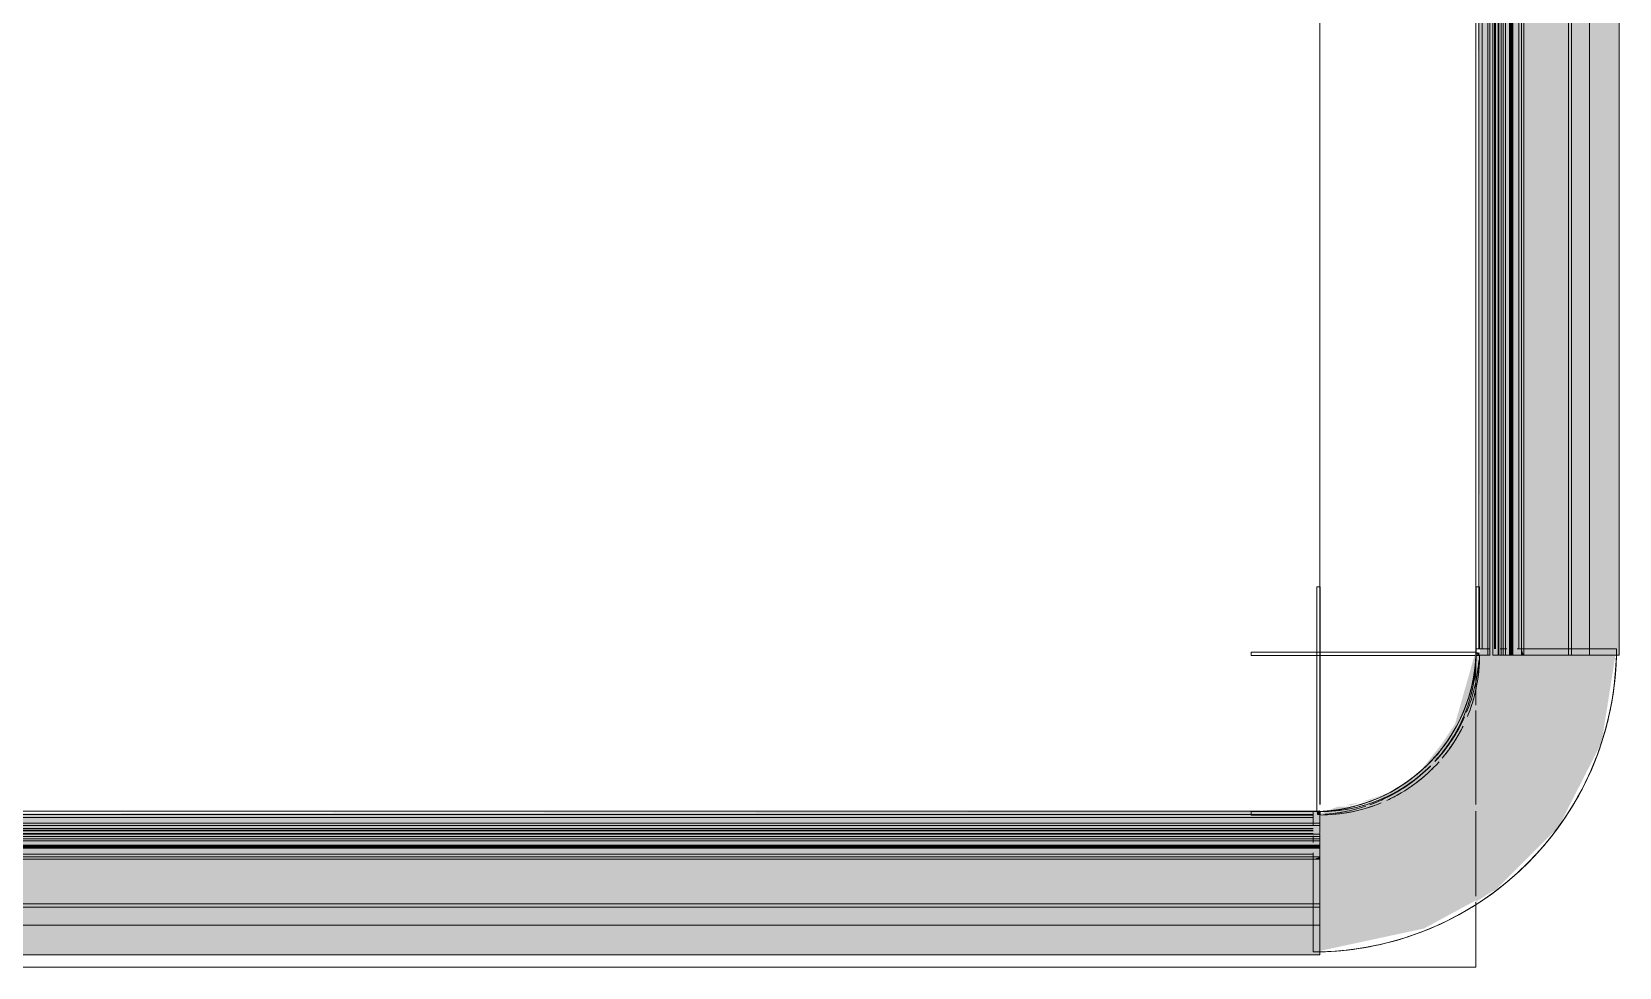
# Model space of a CAD drawing. Header units: millimetres. Extents: x -22227 to 20164, y 15335 to 61747.
# Drawn here: x 228 to 737, y 57517 to 57817 of the extents above; entities that cross this region are included whole.
import ezdxf

# ---------------------------------------------------------------- set-up
doc = ezdxf.new("R2010")
doc.units = ezdxf.units.MM
doc.layers.add('A-GENM', color=7, linetype='Continuous', lineweight=5)
doc.layers.add('A-WALL', color=7, linetype='Continuous', lineweight=9)

# ---------------------------------------------------------------- blocks, each defined once
blk = doc.blocks.new('AK-SGS-M3-A_rvt-1-MẶT BẰNG BỐ TRÍ THIẾT BỊ')
at = {"layer": 'A-WALL', "color": 253, "true_color": 0xaaaaaa}
for p, q in [((641.41, 58116.62), (641.41, 57569.16)), ((691.41, 57516.94), (691.41, 57537.84)), ((-108.59, 57516.94), (691.41, 57516.94))]:
    blk.add_line(p, q, dxfattribs=at)
at = {"layer": 'A-WALL', "color": 254, "true_color": 0xd6d6d6}
for p, q in [((691.41, 57618.53), (691.41, 58065.34)), ((639.81, 57566.94), (-62.49, 57566.94))]:
    blk.add_line(p, q, dxfattribs=at)
at = {"layer": 'A-WALL', "color": 254, "true_color": 0xeaeaea}
for p, q in [((691.41, 57618.53), (691.41, 58065.34)), ((639.81, 57566.94), (-62.49, 57566.94))]:
    blk.add_line(p, q, dxfattribs=at)
at = {"layer": 'A-WALL', "color": 254, "true_color": 0xcccccc}
for p, q in [((641.41, 58044.94), (641.41, 57638.94)), ((691.41, 57537.84), (691.41, 57516.94)), ((-108.59, 57516.94), (691.41, 57516.94))]:
    blk.add_line(p, q, dxfattribs=at)
at = {"layer": 'A-WALL', "color": 254, "true_color": 0xdadada}
for p, q in [((641.41, 57638.94), (641.41, 57617.94)), ((641.41, 57617.17), (641.41, 57569.16))]:
    blk.add_line(p, q, dxfattribs=at)
at = {"layer": 'A-WALL', "color": 9, "true_color": 0xc6c6c6}
for p, q in [((691.41, 57600.94), (691.41, 57616.94)), ((691.41, 57569.16), (691.41, 57599.2)), ((691.41, 57539.75), (691.41, 57566.94))]:
    blk.add_line(p, q, dxfattribs=at)
at = {"layer": 'A-WALL', "color": 254, "true_color": 0xe7e7e7}
blk.add_line((691.41, 57611.41), (691.41, 57613.51), dxfattribs=at)
at = {"layer": 'A-WALL', "color": 254, "true_color": 0xe2e2e2}
for p, q in [((691.41, 57605.64), (691.41, 57610.8)), ((691.41, 57587.72), (691.41, 57597.64)), ((691.41, 57583.94), (691.41, 57586.5)), ((691.41, 57574.16), (691.41, 57583.73)), ((691.41, 57569.25), (691.41, 57571.56)), ((691.41, 57566.94), (691.41, 57556.18)), ((691.41, 57555.48), (691.41, 57539.75))]:
    blk.add_line(p, q, dxfattribs=at)
blk = doc.blocks.new('AK_BoGocTrong - Thanh nhôm C có chân-1899971-MẶT BẰNG BỐ TRÍ THIẾT BỊ')
at = {"layer": 'A-GENM', "true_color": 0xf0f0f0, "transparency": 33554534}
for points in [[(38.85, 0), (0, 0), (0, -41.36), (1.23, -450), (45, -448.4), (43.4, 0), (38.97, 0)], [(31.35, 0), (30.61, 0), (31.35, -2.1)], [(31.82, 0), (31.35, 0), (32.79, -450), (34.85, -450), (33.55, 0), (32.01, 0)], [(35.15, 0), (34.5, 0), (35.15, -2.1)], [(35.15, 0), (35.74, -450), (38.61, -450), (37.82, 0), (35.74, 0)]]:
    blk.add_hatch(color=7, dxfattribs=at).paths.add_polyline_path(points)
at = {"layer": 'A-GENM', "color": 9, "true_color": 0xc6c6c6}
blk.add_line((0, -450), (0, 0), dxfattribs=at)
at = {"layer": 'A-GENM', "color": 254, "true_color": 0xe6e6e6}
for p, q in [((9.54, 0), (2.08, 0)), ((11.71, 0), (9.54, 0)), ((16.21, 0), (13.7, 0)), ((19.42, 0), (16.38, 0)), ((22.64, 0), (19.42, 0)), ((28.31, 0), (24.41, 0)), ((30.79, 0), (28.31, 0)), ((43.62, 0), (41.34, 0)), ((34.5, -2.1), (34.5, -447.9)), ((45, -2.1), (45, -22)), ((45, -2.1), (45, -22)), ((45, -428), (45, -447.9)), ((45, -428), (45, -447.9)), ((2.08, -450), (9.54, -450)), ((9.54, -450), (11.71, -450)), ((13.7, -450), (16.21, -450)), ((16.38, -450), (22.64, -450)), ((24.41, -450), (30.79, -450)), ((41.34, -450), (43.62, -450))]:
    blk.add_line(p, q, dxfattribs=at)
at = {"layer": 'A-GENM', "color": 254, "true_color": 0xe0e0e0}
for p, q in [((2.1, 0), (11.65, 0)), ((13.69, 0), (22.5, 0)), ((24.39, 0), (30.72, 0)), ((36.04, 0), (38.06, 0)), ((9.54, -2.1), (9.54, -447.9)), ((30.61, -2.1), (30.61, -447.9)), ((31.35, -2.1), (31.35, -447.9)), ((35.15, -2.1), (35.15, -447.9)), ((38.61, -447.9), (38.61, -2.1)), ((45, -22), (45, -2.1)), ((45, -22), (45, -428)), ((45, -22), (45, -428)), ((45, -447.9), (45, -428)), ((11.65, -450), (2.1, -450)), ((22.5, -450), (13.69, -450)), ((30.72, -450), (24.39, -450)), ((38.06, -450), (36.04, -450))]:
    blk.add_line(p, q, dxfattribs=at)
at = {"layer": 'A-GENM', "color": 254, "true_color": 0xeaeaea}
for p, q in [((9.54, 0), (9.54, -2.1)), ((30.61, 0), (31.35, 0)), ((30.61, 0), (30.61, -2.1)), ((31.35, 0), (31.35, -2.1)), ((34.83, 0), (35.15, 0)), ((35.15, 0), (35.15, -2.1)), ((35.74, 0), (37.91, 0)), ((38.14, 0), (35.74, 0)), ((38.61, -2.1), (38.61, 0)), ((45, 0), (46, 0)), ((34.17, -447.9), (34.17, -2.1)), ((37.91, -2.1), (37.91, -447.9)), ((9.54, -447.9), (9.54, -450)), ((30.61, -447.9), (30.61, -450)), ((31.35, -447.9), (31.35, -450)), ((35.15, -447.9), (35.15, -450)), ((38.61, -450), (38.61, -447.9)), ((31.35, -450), (30.61, -450)), ((35.15, -450), (34.83, -450)), ((37.91, -450), (35.74, -450)), ((35.74, -450), (38.14, -450)), ((46, -450), (45, -450))]:
    blk.add_line(p, q, dxfattribs=at)
at = {"layer": 'A-GENM', "color": 7, "true_color": 0xeeeeee}
for p, q in [((34.85, 0), (34.17, 0)), ((34.85, 0), (34.85, -2.1)), ((46, 0), (44.82, 0)), ((34.85, -447.9), (34.85, -450)), ((34.17, -450), (34.85, -450)), ((44.82, -450), (46, -450))]:
    blk.add_line(p, q, dxfattribs=at)
at = {"layer": 'A-GENM', "color": 7, "true_color": 0xededed}
for p, q in [((34.17, -2.1), (34.17, 0)), ((37.91, 0), (37.91, -2.1)), ((45, 0), (46, 0)), ((46, 0), (45, 0)), ((34.17, -450), (34.17, -447.9)), ((37.91, -447.9), (37.91, -450)), ((46, -450), (45, -450)), ((45, -450), (46, -450))]:
    blk.add_line(p, q, dxfattribs=at)
at = {"layer": 'A-GENM', "color": 7, "true_color": 0xececec}
for p, q in [((34.5, 0), (34.83, 0)), ((34.5, 0), (34.5, -2.1)), ((37.91, 0), (35.74, 0)), ((38.61, 0), (37.91, 0)), ((34.85, -2.1), (34.85, -396.28)), ((34.85, -397.9), (34.85, -447.9)), ((34.5, -447.9), (34.5, -450)), ((34.83, -450), (34.5, -450)), ((35.74, -450), (37.91, -450)), ((37.91, -450), (38.61, -450))]:
    blk.add_line(p, q, dxfattribs=at)
at = {"layer": 'A-GENM', "color": 254, "true_color": 0xd6d6d6}
for p, q in [((41.7, 0), (45, 0)), ((45, -428), (45, -22)), ((45, -450), (41.7, -450))]:
    blk.add_line(p, q, dxfattribs=at)
at = {"layer": 'A-GENM', "color": 254, "true_color": 0xe7e7e7}
blk.add_line((46, -1.6), (46, -448.4), dxfattribs=at)
blk.add_line((46, -1.6), (46, -448.4), dxfattribs=at)
at = {"layer": 'A-GENM', "color": 254, "true_color": 0xe2e2e2}
blk.add_line((46, -1.6), (46, -448.4), dxfattribs=at)
blk = doc.blocks.new('AK_BoGocTrongTran - Thanh nhôm C có chân-1899974-MẶT BẰNG BỐ TRÍ THIẾT BỊ')
at = {"layer": 'A-GENM', "true_color": 0xf0f0f0, "transparency": 33554534}
for points in [[(0, 0), (0, -450), (9.54, -450), (9.54, 0)], [(9.54, 0), (9.54, -450), (46, -449.2), (44.65, 0), (19.42, 0)], [(34.17, 0), (30.61, 0), (30.61, -450), (34.17, -450), (34.17, -2.1)], [(34.85, 0), (34.5, 0), (34.85, -450), (37.91, -450), (37.91, 0)]]:
    blk.add_hatch(color=7, dxfattribs=at).paths.add_polyline_path(points)
at = {"layer": 'A-GENM', "color": 253, "true_color": 0xaaaaaa}
for p, q in [((0, 0), (9.54, 0)), ((0, 0), (0, -450)), ((30.6, 0), (9.54, 0)), ((9.54, -450), (9.54, 0)), ((30.61, 0), (34.17, 0)), ((30.61, -450), (30.61, 0)), ((34.17, 0), (34.85, 0)), ((34.17, 0), (34.17, -450)), ((34.85, 0), (37.91, 0)), ((34.85, -450), (34.85, 0)), ((37.91, 0), (38.61, 0)), ((37.91, -450), (37.91, 0)), ((38.61, 0), (38.61, -450)), ((44.82, 0), (41.34, 0)), ((46, -447.52), (46, 0)), ((46, -447.52), (46, 0)), ((46, -450), (46, 0)), ((9.54, -450), (0, -450)), ((9.54, -450), (30.6, -450)), ((34.17, -450), (30.61, -450)), ((34.85, -450), (34.17, -450)), ((37.91, -450), (34.85, -450)), ((38.61, -450), (37.91, -450)), ((41.34, -450), (44.82, -450))]:
    blk.add_line(p, q, dxfattribs=at)
at = {"layer": 'A-GENM', "color": 9, "true_color": 0xc6c6c6}
for p, q in [((0, 0), (30.72, 0)), ((30.61, 0), (31.35, 0)), ((34.31, 0), (30.79, 0)), ((34.17, 0), (31.35, 0)), ((31.35, -450), (31.35, 0)), ((34.5, -450), (34.5, 0)), ((34.83, 0), (35.15, 0)), ((37.91, 0), (35.15, 0)), ((35.15, -450), (35.15, 0)), ((38.14, 0), (35.74, 0)), ((45, -447.9), (45, -2.1)), ((45, -447.9), (45, -2.1)), ((30.72, -450), (0, -450)), ((31.35, -450), (30.61, -450)), ((30.79, -450), (34.31, -450)), ((31.35, -450), (34.17, -450)), ((35.15, -450), (34.83, -450)), ((35.15, -450), (37.91, -450)), ((35.74, -450), (38.14, -450))]:
    blk.add_line(p, q, dxfattribs=at)
at = {"layer": 'A-GENM', "color": 254, "true_color": 0xd6d6d6}
for p, q in [((34.5, 0), (34.83, 0)), ((41.7, 0), (43.47, 0)), ((43.47, 0), (45, 0)), ((46, 0), (44.82, 0)), ((46, 0), (45, 0)), ((45, 0), (46, 0)), ((46, -450), (46, 0)), ((45, -2.1), (45, -447.9)), ((34.83, -450), (34.5, -450)), ((45, -450), (41.7, -450)), ((44.82, -450), (46, -450)), ((45, -450), (46, -450)), ((46, -450), (45, -450))]:
    blk.add_line(p, q, dxfattribs=at)
at = {"layer": 'A-GENM', "color": 254, "true_color": 0xe0e0e0}
for p, q in [((36.04, 0), (38.06, 0)), ((46, 0), (45, 0)), ((38.06, -450), (36.04, -450)), ((45, -450), (46, -450))]:
    blk.add_line(p, q, dxfattribs=at)
blk = doc.blocks.new('AK_ThanhNoiGocVuong - Thanh nhôm trục góc ngoài-V95-MẶT BẰNG BỐ TRÍ THIẾT BỊ')
at = {"layer": 'A-GENM', "true_color": 0xf0f0f0, "transparency": 33554534}
for points in [[(50.97, 0), (51.1, 0.94), (49.78, 1.1), (50.9, 0)], [(0, -51.1), (23.84, -44.35), (38.54, -32.53), (48.08, -15.19), (46.08, -19.3), (31.35, -38.03), (17.96, -46.43), (0, -50.78)], [(-0.1, -51.1), (0, -49.56), (-1.1, -50), (-0.94, -51.1)]]:
    blk.add_hatch(color=7, dxfattribs=at).paths.add_polyline_path(points)
at = {"layer": 'A-GENM', "color": 253, "true_color": 0xaaaaaa}
for p, q in [((-1.1, 22.1), (-1.1, -49.78)), ((0, 22.1), (-1.1, 22.1)), ((0, -47.68), (0, 22.1)), ((49.78, 1.1), (-22.1, 1.1)), ((-22.1, 1.1), (-22.1, 0)), ((-22.1, 0), (49.56, 0))]:
    blk.add_line(p, q, dxfattribs=at)
at = {"layer": 'A-GENM', "color": 254, "true_color": 0xdcdcdc}
for p, q in [((-1.1, 1.1), (-1.1, 22.1)), ((-1.1, 22.1), (0, 22.1)), ((-22.1, 0), (-22.1, 1.1)), ((-22.1, 1.1), (-1.1, 1.1)), ((-1.1, 0), (-22.1, 0)), ((-1.1, -49.78), (-1.1, 0.32))]:
    blk.add_line(p, q, dxfattribs=at)
at = {"layer": 'A-GENM', "color": 254, "true_color": 0xe8e8e8}
for p, q in [((0, 22.1), (0, 1.1)), ((-0.1, 1.1), (49.78, 1.1)), ((49.56, 0), (-0.1, 0)), ((0, 0.34), (0, -47.68))]:
    blk.add_line(p, q, dxfattribs=at)
at = {"layer": 'A-GENM', "color": 254, "true_color": 0xd6d6d6}
for p, q in [((51.1, 22.1), (50, 22.1)), ((50, 22.1), (50, 2.2)), ((51.1, 2.2), (51.1, 22.1)), ((51.1, 0), (50, 0)), ((-2.2, -50), (-22.1, -50)), ((-22.1, -50), (-22.1, -51.1)), ((0, -50), (0, -51.1)), ((-22.1, -51.1), (-2.2, -51.1))]:
    blk.add_line(p, q, dxfattribs=at)
at = {"layer": 'A-GENM', "color": 7, "true_color": 0xf2f2f2}
for p, q in [((50, 2.2), (50, 22.1)), ((50, 22.1), (51.1, 22.1))]:
    blk.add_line(p, q, dxfattribs=at)
at = {"layer": 'A-GENM', "color": 7, "true_color": 0xf6f6f6}
blk.add_line((51.1, 22.1), (51.1, 2.2), dxfattribs=at)
at = {"layer": 'A-GENM', "color": 7, "true_color": 0xf4f4f4}
for p, q in [((50, 0), (51.1, 0)), ((0, -51.1), (0, -50))]:
    blk.add_line(p, q, dxfattribs=at)
at = {"layer": 'A-GENM', "color": 7, "true_color": 0xf3f3f3}
for p, q in [((-22.1, -51.1), (-22.1, -50)), ((-22.1, -50), (-2.2, -50))]:
    blk.add_line(p, q, dxfattribs=at)
at = {"layer": 'A-GENM', "color": 7, "true_color": 0xf7f7f7}
for p, q in [((-18.1, -51.1), (-22.1, -51.1)), ((-2.2, -51.1), (-16.25, -51.1))]:
    blk.add_line(p, q, dxfattribs=at)
at = {"layer": 'A-GENM', "color": 9, "true_color": 0xc6c6c6}
for radius, start, end in [(50, 348.4507, 0), (51.1, 337.5, 344.5167), (50, 317.2636, 337.2732), (51.1, 319.8885, 333.0841), (51.1, 294.7114, 318.2996), (50, 270, 281.4944), (51.1, 285.5016, 292.5)]:
    blk.add_arc((0, 0), radius, start, end, dxfattribs=at)
at = {"layer": 'A-GENM', "color": 254, "true_color": 0xd6d6d6}
for start, end in [(344.5167, 0), (270, 285.5016)]:
    blk.add_arc((0, 0), 51.1, start, end, dxfattribs=at)
at = {"layer": 'A-GENM', "color": 254, "true_color": 0xe6e6e6}
blk.add_arc((0, 0), 51.1, 349.6622, 0, dxfattribs=at)
at = {"layer": 'A-GENM', "color": 7, "true_color": 0xf0f0f0}
for start, end in [(350.3081, 359.1196), (317.6008, 325.1927), (325.6797, 328.617), (270.8804, 279.6919)]:
    blk.add_arc((0, 0), 50, start, end, dxfattribs=at)
at = {"layer": 'A-GENM', "color": 253, "true_color": 0xaaaaaa}
for start, end in [(337.5, 348.4507), (293.8944, 315), (283.7202, 291.3819)]:
    blk.add_arc((0, 0), 50, start, end, dxfattribs=at)
at = {"layer": 'A-GENM', "color": 7, "true_color": 0xededed}
for radius, start, end in [(50, 345.2897, 350.3081), (51.1, 345.0845, 349.6622), (50, 335.0287, 338.2517), (51.1, 330.9893, 333.7913), (51.1, 320.6167, 323.4281), (51.1, 324.0319, 329.8124), (51.1, 304.7731, 315), (50, 305.6903, 313.4709), (51.1, 294.9713, 300), (51.1, 271.1024, 283.012), (50, 279.6919, 284.5061)]:
    blk.add_arc((0, 0), radius, start, end, dxfattribs=at)
at = {"layer": 'A-GENM', "color": 254, "true_color": 0xe8e8e8}
for radius, start, end in [(51.1, 339.9713, 344.4638), (50, 291.1317, 294.9713), (51.1, 286.7359, 289.9354)]:
    blk.add_arc((0, 0), radius, start, end, dxfattribs=at)
at = {"layer": 'A-GENM', "color": 7, "true_color": 0xf2f2f2}
blk.add_arc((0, 0), 50, 285, 286.8533, dxfattribs=at)
blk = doc.blocks.new('AK_BoGocTrongTran - Thanh nhôm C có chân-V96-MẶT BẰNG BỐ TRÍ THIẾT BỊ')
at = {"layer": 'A-GENM', "true_color": 0xf0f0f0, "transparency": 33554534}
for points in [[(0, -750), (9.54, -750), (9.54, 0), (0, 0), (0, -733.85)], [(9.54, -733.85), (9.54, -750), (46, -749.2), (44.82, 0), (9.54, 0), (9.54, -589.19)], [(30.61, -733.85), (30.61, -750), (34.17, -750), (34.17, 0), (30.61, 0), (30.61, -589.19)], [(34.5, -750), (37.91, -750), (37.91, 0), (34.5, 0), (34.5, -733.85)], [(34.17, -750), (34.85, -750), (34.17, -733.85)], [(37.91, -750), (38.61, -750), (37.91, -733.85)]]:
    blk.add_hatch(color=7, dxfattribs=at).paths.add_polyline_path(points)
at = {"layer": 'A-GENM', "color": 253, "true_color": 0xaaaaaa}
for p, q in [((0, 0), (0, -750)), ((9.54, -750), (9.54, 0)), ((30.61, -750), (30.61, -46.1)), ((34.17, -46.1), (34.17, -750)), ((34.85, -750), (34.85, -46.1)), ((37.91, -750), (37.91, -46.1)), ((38.61, -46.1), (38.61, -750)), ((46, -750), (46, -46.1)), ((46, -747.49), (46, -46.1)), ((46, -747.49), (46, -46.1)), ((9.54, -750), (0, -750)), ((9.54, -750), (30.6, -750)), ((34.17, -750), (30.61, -750)), ((34.85, -750), (34.17, -750)), ((37.91, -750), (34.85, -750)), ((38.61, -750), (37.91, -750)), ((38.86, -750), (44.82, -750))]:
    blk.add_line(p, q, dxfattribs=at)
at = {"layer": 'A-GENM', "color": 9, "true_color": 0xc6c6c6}
for p, q in [((31.35, -750), (31.35, -46.1)), ((34.5, -750), (34.5, -46.1)), ((35.15, -750), (35.15, -46.1)), ((45, -747.9), (45, -46.1)), ((45, -747.9), (45, -46.1)), ((22.5, -750), (0, -750)), ((30.72, -750), (22.69, -750)), ((31.35, -750), (30.61, -750)), ((30.79, -750), (34.31, -750)), ((31.35, -750), (34.17, -750)), ((35.15, -750), (34.83, -750)), ((35.15, -750), (37.91, -750)), ((35.74, -750), (38.14, -750))]:
    blk.add_line(p, q, dxfattribs=at)
at = {"layer": 'A-GENM', "color": 254, "true_color": 0xd6d6d6}
for p, q in [((45, -46.1), (45, -747.9)), ((46, -750), (46, -46.1)), ((34.83, -750), (34.5, -750)), ((43.47, -750), (41.7, -750)), ((44.82, -750), (46, -750)), ((45, -750), (46, -750)), ((46, -750), (45, -750))]:
    blk.add_line(p, q, dxfattribs=at)
at = {"layer": 'A-GENM', "color": 254, "true_color": 0xe0e0e0}
for p, q in [((38.06, -750), (36.04, -750)), ((45, -750), (43.47, -750)), ((45, -750), (46, -750))]:
    blk.add_line(p, q, dxfattribs=at)
blk = doc.blocks.new('AK_BoGocTrong - Thanh nhôm C có chân-V97-MẶT BẰNG BỐ TRÍ THIẾT BỊ')
at = {"layer": 'A-GENM', "true_color": 0xf0f0f0, "transparency": 33554534}
for points in [[(0, -35.65), (0.72, -46.1), (30.61, -48.01), (30.11, -747.9), (0.9, -747.9), (2.08, -750), (45, -748.4), (43.19, -747.9), (38.61, -747.9), (40.35, -46.1), (45, -46.1), (43.37, 0), (0.02, -1.1), (0, -31.93)], [(31.35, -747.9), (32.82, -750), (34.85, -750), (34.17, 0), (31.35, -1.33), (31.35, -746.18)], [(35.15, -750), (38.61, -750), (37.91, 0), (35.15, -0.99), (35.15, -747.9)], [(30.61, -750), (31.35, -750), (30.61, -747.9)]]:
    blk.add_hatch(color=7, dxfattribs=at).paths.add_polyline_path(points)
h = blk.add_hatch(color=7, dxfattribs=at)
h.paths.add_polyline_path([(0, -733.85), (0.9, -747.9), (30.61, -747.9), (28.76, -46.1), (0, -46.1), (0, -589.19)])
h.paths.add_polyline_path([(38.61, -589.19), (39.97, -747.9), (44.8, -746.48), (43.37, -46.1), (38.61, -46.1), (38.61, -444.53)])
at = {"layer": 'A-GENM', "color": 254, "true_color": 0xdadada}
blk.add_line((0, -750), (0, -46.1), dxfattribs=at)
at = {"layer": 'A-GENM', "color": 254, "true_color": 0xe7e7e7}
for p, q in [((9.54, -46.1), (9.54, -747.9)), ((30.61, -46.1), (30.61, -747.9)), ((31.35, -46.1), (31.35, -747.9)), ((35.15, -46.1), (35.15, -587.26)), ((38.61, -747.9), (38.61, -46.1)), ((45, -46.1), (45, -728)), ((45, -46.1), (45, -728)), ((46, -46.1), (46, -748.4)), ((46, -46.1), (46, -748.4)), ((35.15, -589.19), (35.15, -747.9)), ((45, -733.85), (45, -728)), ((45, -747.9), (45, -735)), ((11.65, -750), (2.1, -750)), ((22.27, -750), (13.73, -750)), ((30.72, -750), (24.43, -750)), ((45, -750), (43.47, -750))]:
    blk.add_line(p, q, dxfattribs=at)
at = {"layer": 'A-GENM', "color": 7, "true_color": 0xececec}
for p, q in [((34.17, -589.19), (34.17, -46.1)), ((37.91, -46.1), (37.91, -747.9)), ((34.17, -747.9), (34.17, -591.07)), ((9.54, -747.9), (9.54, -750)), ((30.61, -747.9), (30.61, -750)), ((31.35, -747.9), (31.35, -750)), ((35.15, -747.9), (35.15, -750)), ((38.61, -750), (38.61, -747.9)), ((31.35, -750), (30.61, -750)), ((35.15, -750), (34.83, -750)), ((37.91, -750), (35.74, -750)), ((35.74, -750), (38.14, -750)), ((46, -750), (45, -750))]:
    blk.add_line(p, q, dxfattribs=at)
at = {"layer": 'A-GENM', "color": 254, "true_color": 0xeaeaea}
for p, q in [((34.5, -46.1), (34.5, -747.9)), ((45, -728), (45, -733.85)), ((45, -728), (45, -733.85)), ((45, -735), (45, -747.9)), ((45, -735), (45, -747.9)), ((2.08, -750), (9.54, -750)), ((9.54, -750), (11.71, -750)), ((13.74, -750), (16.21, -750)), ((16.38, -750), (22.38, -750)), ((24.45, -750), (30.79, -750)), ((38.06, -750), (36.04, -750)), ((41.34, -750), (43.63, -750))]:
    blk.add_line(p, q, dxfattribs=at)
at = {"layer": 'A-GENM', "color": 7, "true_color": 0xededed}
for p, q in [((34.85, -46.1), (34.85, -747.9)), ((34.5, -747.9), (34.5, -750)), ((34.83, -750), (34.5, -750)), ((35.74, -750), (37.91, -750)), ((37.91, -750), (38.61, -750))]:
    blk.add_line(p, q, dxfattribs=at)
at = {"layer": 'A-GENM', "color": 254, "true_color": 0xe2e2e2}
for p, q in [((45, -728), (45, -46.1)), ((46, -46.1), (46, -748.4)), ((43.47, -750), (41.7, -750))]:
    blk.add_line(p, q, dxfattribs=at)
at = {"layer": 'A-GENM', "color": 7, "true_color": 0xeeeeee}
for p, q in [((34.17, -750), (34.17, -747.9)), ((34.85, -747.9), (34.85, -750)), ((37.91, -747.9), (37.91, -750)), ((34.17, -750), (34.85, -750)), ((44.82, -750), (46, -750)), ((46, -750), (45, -750)), ((45, -750), (46, -750))]:
    blk.add_line(p, q, dxfattribs=at)
blk = doc.blocks.new('AK_NepV - AK_NepV-1899973-MẶT BẰNG BỐ TRÍ THIẾT BỊ')
at = {"layer": 'A-GENM', "color": 254, "true_color": 0xe6e6e6}
for p, q in [((-29.7, 450), (-28.7, 450)), ((-29.7, 450), (-29.7, 447.9)), ((-28.7, 450), (-22.5, 450)), ((-28.7, 450), (-28.7, 447.9)), ((-20.75, 450), (-14.39, 450)), ((-6.15, 450), (-5.29, 450)), ((-6.15, 449.98), (-6.15, 447.9)), ((-4.47, 450), (-4.47, 447.9)), ((-2.83, 450), (-2.83, 447.9)), ((-7.78, 447.9), (-7.78, 2.1)), ((-5.04, 447.9), (-5.04, 2.1)), ((-3.54, 447.9), (-3.54, 2.1)), ((-1, 447.9), (-1, 2.1)), ((-29.7, 2.1), (-29.7, 0)), ((-28.7, 0), (-29.7, 0)), ((-28.7, 2.1), (-28.7, 0)), ((-22.5, 0), (-28.7, 0)), ((-14.39, 0), (-20.75, 0)), ((-6.15, 2.1), (-6.15, 0.02)), ((-5.29, 0), (-6.15, 0)), ((-4.47, 2.1), (-4.47, 0)), ((-2.83, 2.1), (-2.83, 0))]:
    blk.add_line(p, q, dxfattribs=at)
at = {"layer": 'A-GENM', "color": 7, "true_color": 0xededed}
for p, q in [((-22.5, 450), (-28.7, 450)), ((-14.39, 450), (-20.75, 450)), ((-13.62, 450), (-13.62, 447.9)), ((-3.54, 450), (-3.54, 447.9)), ((-28.7, 0), (-22.5, 0)), ((-20.75, 0), (-14.39, 0)), ((-13.62, 2.1), (-13.62, 0)), ((-3.54, 2.1), (-3.54, 0))]:
    blk.add_line(p, q, dxfattribs=at)
at = {"layer": 'A-GENM', "color": 7, "true_color": 0xf0f0f0}
for p, q in [((-12.8, 450), (-13.62, 450)), ((-10.31, 450), (-10.31, 447.9)), ((-12.8, 447.9), (-12.8, 2.1)), ((-10.69, 447.9), (-10.69, 2.1)), ((-8.49, 447.9), (-8.49, 2.1)), ((-13.62, 0), (-12.8, 0)), ((-10.31, 2.1), (-10.31, 0))]:
    blk.add_line(p, q, dxfattribs=at)
at = {"layer": 'A-GENM', "color": 7, "true_color": 0xf1f1f1}
for p, q in [((-10.69, 450), (-10.69, 447.9)), ((-10.31, 450), (-8.49, 450)), ((-9.9, 450), (-9.9, 447.9)), ((-8.49, 450), (-8.49, 447.9)), ((-10.31, 447.9), (-10.31, 2.1)), ((-9.9, 447.9), (-9.9, 2.1)), ((-10.69, 2.1), (-10.69, 0)), ((-8.49, 0), (-10.31, 0)), ((-9.9, 2.1), (-9.9, 0)), ((-8.49, 2.1), (-8.49, 0))]:
    blk.add_line(p, q, dxfattribs=at)
at = {"layer": 'A-GENM', "color": 7, "true_color": 0xeeeeee}
for p, q in [((-10.39, 450), (-10.39, 447.9)), ((-4.47, 450), (-5.04, 450)), ((-10.39, 2.1), (-10.39, 0)), ((-5.04, 0), (-4.47, 0))]:
    blk.add_line(p, q, dxfattribs=at)
at = {"layer": 'A-GENM', "color": 7, "true_color": 0xececec}
for p, q in [((-7.78, 450), (-7.78, 447.9)), ((-10.39, 447.9), (-10.39, 2.1)), ((0, 447.9), (0, 428)), ((0, 22), (0, 2.1)), ((-7.78, 2.1), (-7.78, 0))]:
    blk.add_line(p, q, dxfattribs=at)
at = {"layer": 'A-GENM', "color": 254, "true_color": 0xeaeaea}
for p, q in [((-5.29, 450), (-4.47, 450)), ((-2.83, 450), (-1, 450)), ((-1, 450), (0, 450)), ((-13.62, 447.9), (-13.62, 2.1)), ((0, 428), (0, 22)), ((-4.47, 0), (-5.29, 0)), ((-1, 0), (-2.83, 0)), ((0, 0), (-1, 0))]:
    blk.add_line(p, q, dxfattribs=at)
at = {"layer": 'A-GENM', "color": 254, "true_color": 0xd6d6d6}
for p, q in [((-29.7, 447.9), (-29.7, 2.1)), ((-28.7, 447.9), (-28.7, 2.1)), ((-6.15, 447.9), (-6.15, 2.1)), ((-5.29, 447.9), (-5.29, 2.1)), ((-4.47, 447.9), (-4.47, 2.1)), ((-2.83, 447.9), (-2.83, 2.1)), ((-1, 447.9), (-1, 2.1))]:
    blk.add_line(p, q, dxfattribs=at)
at = {"layer": 'A-GENM', "color": 7, "true_color": 0xf3f3f3}
for p, q in [((0, 428), (0, 447.9)), ((0, 2.1), (0, 22))]:
    blk.add_line(p, q, dxfattribs=at)
at = {"layer": 'A-GENM', "color": 7, "true_color": 0xf2f2f2}
blk.add_line((0, 22), (0, 428), dxfattribs=at)
blk = doc.blocks.new('AK_MiengBoGocNgoai - Miếng bo góc ngoài-V103-MẶT BẰNG BỐ TRÍ THIẾT BỊ')
at = {"layer": 'A-GENM', "true_color": 0xf0f0f0, "transparency": 33554534}
h = blk.add_hatch(color=7, dxfattribs=at)
h.paths.add_polyline_path([(-52.2, -45), (-50.1, -43.82), (-49.08, -0.92), (-52.2, -2.71), (-52.2, -36.36)])
h.paths.add_polyline_path([(-0.1, -29), (7.31, -24.06), (26.46, -4.88), (40.24, 22.16), (45, 52.2), (0.65, 50.45), (-0.1, 36.54), (-0.1, -27.15)])
h.paths.add_polyline_path([(-31.84, 3.05), (-20.23, 9.61), (-30.87, 3.7)])
h.paths.add_polyline_path([(-13.39, 16.37), (-9.01, 21.13), (-11.62, 19.01)])
h = blk.add_hatch(color=7, dxfattribs=at)
h.paths.add_polyline_path([(-40.23, 1.94), (-27.19, 6.26), (-34.41, 3.54), (-41.65, 2.1)])
h.paths.add_polyline_path([(-3.92, 30.7), (-2.82, 35.85), (-3.92, 30.87)])
h = blk.add_hatch(color=7, dxfattribs=at)
h.paths.add_polyline_path([(-29.86, 4.48), (-20.23, 10.81), (-29.8, 4.52)])
h.paths.add_polyline_path([(-3.92, 30.7), (-2.25, 35.85), (-3.81, 30.85)])
h.paths.add_polyline_path([(-15.29, 15.29), (-11.73, 19.01), (-14.64, 16.25)])
h = blk.add_hatch(color=7, dxfattribs=at)
h.paths.add_polyline_path([(-11.46, 17.47), (-24.34, 8.06), (-12.24, 16.3)])
h.paths.add_polyline_path([(-50.1, -44.67), (-16.75, -37.49), (-0.1, -27.08), (-1.6, 33.75), (-7.68, 23.13), (-17.69, 11.31), (-36.7, 0.62), (-45.42, -0.19), (-50.1, -2.71), (-50.1, -43.85)])
blk.add_hatch(color=7, dxfattribs=at).paths.add_polyline_path([(-13.55, 16.28), (-11.62, 19.01), (-11.73, 19.01)])
at = {"layer": 'A-GENM', "color": 7, "true_color": 0xeeeeee}
for p, q in [((1.53, 52.2), (0, 52.2)), ((-52.2, 0), (-52.2, -1.53))]:
    blk.add_line(p, q, dxfattribs=at)
at = {"layer": 'A-GENM', "color": 254, "true_color": 0xeaeaea}
for p, q in [((0, 52.2), (1, 52.2)), ((9.84, 52.2), (7.75, 52.2)), ((-52.2, -2.26), (-52.2, -4.25)), ((-52.2, -15.12), (-52.2, -17.36)), ((-52.2, -17.38), (-52.2, -22.5)), ((-52.2, -23.38), (-52.2, -26.34)), ((-52.2, -26.37), (-52.2, -33.35)), ((-52.2, -34.27), (-52.2, -45))]:
    blk.add_line(p, q, dxfattribs=at)
at = {"layer": 'A-GENM', "color": 254, "true_color": 0xd6d6d6}
for p, q in [((1, 52.2), (2.5, 52.2)), ((2.5, 52.2), (4.2, 52.2)), ((15.17, 52.2), (17.34, 52.2)), ((17.37, 52.2), (22.45, 52.2)), ((23, 52.2), (26.31, 52.2)), ((26.35, 52.2), (33.34, 52.2)), ((33.61, 52.2), (36.27, 52.2)), ((36.32, 52.2), (45, 52.2))]:
    blk.add_line(p, q, dxfattribs=at)
at = {"layer": 'A-GENM', "color": 254, "true_color": 0xe6e6e6}
for p, q in [((4.23, 52.2), (2.26, 52.2)), ((17.32, 52.2), (15.12, 52.2)), ((22.5, 52.2), (17.36, 52.2)), ((26.3, 52.2), (23.35, 52.2)), ((33.35, 52.2), (26.34, 52.2)), ((36.27, 52.2), (34.23, 52.2)), ((45, 52.2), (36.32, 52.2))]:
    blk.add_line(p, q, dxfattribs=at)
at = {"layer": 'A-GENM', "color": 254, "true_color": 0xe0e0e0}
blk.add_line((7.83, 52.2), (9.84, 52.2), dxfattribs=at)
at = {"layer": 'A-GENM', "color": 7, "true_color": 0xececec}
for p, q in [((-52.2, -1), (-52.2, 0)), ((-52.2, -7.75), (-52.2, -9.86))]:
    blk.add_line(p, q, dxfattribs=at)
at = {"layer": 'A-GENM', "color": 254, "true_color": 0xe7e7e7}
for p, q in [((-52.2, -2.5), (-52.2, -1)), ((-52.2, -9.86), (-52.2, -7.83))]:
    blk.add_line(p, q, dxfattribs=at)
at = {"layer": 'A-GENM', "color": 254, "true_color": 0xe2e2e2}
for p, q in [((-52.2, -4.21), (-52.2, -2.5)), ((-52.2, -17.37), (-52.2, -15.17)), ((-52.2, -22.45), (-52.2, -17.39)), ((-52.2, -26.35), (-52.2, -23)), ((-52.2, -33.34), (-52.2, -26.37)), ((-52.2, -45), (-52.2, -33.61))]:
    blk.add_line(p, q, dxfattribs=at)
at = {"layer": 'A-GENM', "color": 254, "true_color": 0xe6e6e6}
blk.add_arc((-52.2, 52.2), 97.2, 358.7415, 0, dxfattribs=at)
at = {"layer": 'A-GENM', "color": 254, "true_color": 0xd6d6d6}
for start, end in [(358.7415, 0), (342, 358.7415), (324, 342), (306, 324), (302.6568, 306)]:
    blk.add_arc((-52.2, 52.2), 97.2, start, end, dxfattribs=at)
at = {"layer": 'A-GENM', "color": 254, "true_color": 0xdadada}
for radius, start, end in [(52.2, 348.1165, 357.522), (53.2, 337.5, 344.6247), (52.2, 315, 337.5), (53.2, 295.6803, 315), (52.2, 272.478, 281.8835), (53.2, 285.2576, 288.451), (97.2, 288, 302.6568), (97.2, 271.2585, 288)]:
    blk.add_arc((-52.2, 52.2), radius, start, end, dxfattribs=at)
at = {"layer": 'A-GENM', "color": 254, "true_color": 0xe2e2e2}
for radius, start, end in [(53.2, 346.5192, 353.8883), (53.2, 317.3346, 334.4409), (53.2, 276.1117, 283.4808), (53.2, 289.9499, 292.5), (97.2, 271.2585, 302.6568), (97.2, 270, 271.2585)]:
    blk.add_arc((-52.2, 52.2), radius, start, end, dxfattribs=at)
at = {"layer": 'A-GENM', "color": 9, "true_color": 0xc6c6c6}
blk.add_arc((-52.2, 52.2), 97.2, 302.6568, 358.7415, dxfattribs=at)
at = {"layer": 'A-GENM', "color": 254, "true_color": 0xcccccc}
for start, end in [(337.5, 348.1165), (283.1419, 315)]:
    blk.add_arc((-52.2, 52.2), 52.2, start, end, dxfattribs=at)
at = {"layer": 'A-GENM', "color": 254, "true_color": 0xeaeaea}
blk.add_arc((-52.2, 52.2), 97.2, 270, 271.2585, dxfattribs=at)
blk = doc.blocks.new('AK_MiengBoGocNgoai - Miếng bo góc ngoài-V104-MẶT BẰNG BỐ TRÍ THIẾT BỊ')
at = {"layer": 'A-GENM', "true_color": 0xf0f0f0, "transparency": 33554534}
blk.add_hatch(color=7, dxfattribs=at).paths.add_polyline_path([(-52.2, 45), (-16.75, 37.49), (6.39, 24.98), (26.44, 4.93), (40.24, -22.16), (45, -52.2), (-0.24, -51.01), (-6.77, -28.04), (-15.29, -15.29), (-20.23, -10.27), (-36.7, -1.56), (-44.44, -1.54), (-52.2, 1.53), (-52.2, 36.36)])
at = {"layer": 'A-GENM', "color": 9, "true_color": 0xc6c6c6}
for p, q in [((-52.2, 45), (-52.2, 26.37)), ((-52.2, 26.34), (-52.2, 17.38)), ((-52.2, 17.36), (-52.2, 15.12)), ((-52.2, 4.25), (-52.2, 0)), ((0, -52.2), (4.23, -52.2)), ((15.12, -52.2), (17.32, -52.2)), ((17.36, -52.2), (26.3, -52.2)), ((26.34, -52.2), (36.27, -52.2)), ((36.32, -52.2), (45, -52.2))]:
    blk.add_line(p, q, dxfattribs=at)
at = {"layer": 'A-GENM', "color": 254, "true_color": 0xd6d6d6}
for p, q in [((-52.2, 33.61), (-52.2, 45)), ((-52.2, 26.37), (-52.2, 33.34)), ((-52.2, 23), (-52.2, 26.35)), ((-52.2, 17.39), (-52.2, 22.45)), ((-52.2, 15.17), (-52.2, 17.37)), ((-52.2, 15.12), (-52.2, 13.18)), ((-52.2, 9.86), (-52.2, 7.75)), ((-52.2, 2.5), (-52.2, 4.21)), ((2.5, -52.2), (1, -52.2)), ((4.2, -52.2), (2.5, -52.2)), ((7.75, -52.2), (9.84, -52.2)), ((13.18, -52.2), (15.12, -52.2)), ((17.34, -52.2), (15.17, -52.2)), ((22.45, -52.2), (17.37, -52.2)), ((26.31, -52.2), (23, -52.2)), ((33.34, -52.2), (26.35, -52.2)), ((36.27, -52.2), (33.61, -52.2)), ((45, -52.2), (36.32, -52.2))]:
    blk.add_line(p, q, dxfattribs=at)
at = {"layer": 'A-GENM', "color": 254, "true_color": 0xe0e0e0}
for p, q in [((-52.2, 7.83), (-52.2, 9.86)), ((-52.2, 1), (-52.2, 2.5)), ((-52.2, 0), (-52.2, 1)), ((1, -52.2), (0, -52.2)), ((9.84, -52.2), (7.83, -52.2))]:
    blk.add_line(p, q, dxfattribs=at)
at = {"layer": 'A-GENM', "color": 253, "true_color": 0xaaaaaa, "flags": 128}
blk.add_lwpolyline([(0, -52.2), (-0.04, -50.11), (-0.17, -48.03), (-0.38, -45.95), (-0.67, -43.88), (-1.04, -41.83), (-1.5, -39.79), (-2.03, -37.77), (-2.65, -35.78), (-3.35, -33.81), (-4.12, -31.87), (-4.97, -29.97), (-5.9, -28.1), (-6.9, -26.26), (-7.97, -24.47), (-9.12, -22.73), (-10.33, -21.03), (-11.61, -19.38), (-12.96, -17.78), (-14.36, -16.24), (-15.83, -14.75), (-17.36, -13.33), (-18.94, -11.97), (-20.58, -10.67), (-22.26, -9.44), (-24, -8.28), (-25.78, -7.18), (-27.6, -6.16), (-29.46, -5.21), (-31.35, -4.34), (-33.28, -3.55), (-35.25, -2.83), (-37.23, -2.19), (-39.25, -1.63), (-41.28, -1.16), (-43.33, -0.76), (-45.39, -0.45), (-47.47, -0.22), (-49.55, -0.07), (-51.64, 0), (-52.2, 0)], dxfattribs=at)
at = {"layer": 'A-GENM', "color": 9, "true_color": 0xc6c6c6}
for radius, start, end in [(97.2, 88.7415, 90), (97.2, 1.2585, 88.7415), (53.2, 74.7424, 85.9443), (53.2, 64.3197, 70.0501), (53.2, 24.1779, 42.6654), (53.2, 4.0557, 15.3753), (97.2, 360, 1.2585)]:
    blk.add_arc((-52.2, -52.2), radius, start, end, dxfattribs=at)
at = {"layer": 'A-GENM', "color": 254, "true_color": 0xd6d6d6}
for start, end in [(88.7415, 90), (360, 1.2585)]:
    blk.add_arc((-52.2, -52.2), 97.2, start, end, dxfattribs=at)
at = {"layer": 'A-GENM', "color": 253, "true_color": 0xaaaaaa}
for radius, start, end in [(97.2, 1.2585, 88.7415), (52.2, 0.5663, 89.4337), (53.2, 71.549, 74.7424), (53.2, 45, 64.3197), (53.2, 15.3753, 22.5)]:
    blk.add_arc((-52.2, -52.2), radius, start, end, dxfattribs=at)
blk = doc.blocks.new('AK_NepV - AK_NepV-V108-MẶT BẰNG BỐ TRÍ THIẾT BỊ')
at = {"layer": 'A-GENM', "color": 254, "true_color": 0xe2e2e2}
for p, q in [((-29.7, 703.9), (-29.7, 2.1)), ((-28.7, 703.9), (-28.7, 2.1)), ((-6.15, 703.9), (-6.15, 2.1)), ((-5.29, 703.9), (-5.29, 2.1)), ((-4.47, 703.9), (-4.47, 2.1)), ((-2.83, 703.9), (-2.83, 2.1)), ((-1, 703.9), (-1, 2.1))]:
    blk.add_line(p, q, dxfattribs=at)
at = {"layer": 'A-GENM', "color": 7, "true_color": 0xececec}
for p, q in [((-13.62, 703.9), (-13.62, 2.1)), ((0, 703.9), (0, 22)), ((-4.47, 0), (-5.29, 0))]:
    blk.add_line(p, q, dxfattribs=at)
at = {"layer": 'A-GENM', "color": 7, "true_color": 0xf2f2f2}
for p, q in [((-12.8, 703.9), (-12.8, 2.1)), ((-10.69, 703.9), (-10.69, 2.1)), ((-8.49, 703.9), (-8.49, 2.1)), ((-9.9, 2.1), (-9.9, 0))]:
    blk.add_line(p, q, dxfattribs=at)
at = {"layer": 'A-GENM', "color": 7, "true_color": 0xededed}
for p, q in [((-10.39, 703.9), (-10.39, 2.1)), ((-5.04, 703.9), (-5.04, 2.1)), ((-3.54, 703.9), (-3.54, 2.1)), ((-1, 703.9), (-1, 2.1)), ((0, 22), (0, 16.15)), ((0, 15), (0, 2.1)), ((-7.78, 2.1), (-7.78, 0))]:
    blk.add_line(p, q, dxfattribs=at)
at = {"layer": 'A-GENM', "color": 7, "true_color": 0xf3f3f3}
for p, q in [((-9.9, 703.9), (-9.9, 2.1)), ((0, 22), (0, 703.9))]:
    blk.add_line(p, q, dxfattribs=at)
at = {"layer": 'A-GENM', "color": 254, "true_color": 0xeaeaea}
for p, q in [((-7.78, 703.9), (-7.78, 2.1)), ((-29.7, 2.1), (-29.7, 0)), ((-28.7, 0), (-29.7, 0)), ((-28.7, 2.1), (-28.7, 0)), ((-22.75, 0), (-28.7, 0)), ((-14.39, 0), (-20.71, 0)), ((-5.29, 0), (-6.15, 0)), ((-2.83, 2.1), (-2.83, 0)), ((-1, 0), (-2.83, 0)), ((0, 0), (-1, 0))]:
    blk.add_line(p, q, dxfattribs=at)
at = {"layer": 'A-GENM', "color": 7, "true_color": 0xf1f1f1}
for p, q in [((-10.31, 449.47), (-10.31, 2.1)), ((-10.69, 2.1), (-10.69, 0)), ((-10.31, 2.1), (-10.31, 0)), ((-8.49, 0), (-10.31, 0)), ((-8.49, 2.1), (-8.49, 0))]:
    blk.add_line(p, q, dxfattribs=at)
at = {"layer": 'A-GENM', "color": 7, "true_color": 0xf4f4f4}
for p, q in [((0, 16.15), (0, 22)), ((0, 2.1), (0, 15))]:
    blk.add_line(p, q, dxfattribs=at)
at = {"layer": 'A-GENM', "color": 7, "true_color": 0xf0f0f0}
for p, q in [((-28.7, 0), (-22.75, 0)), ((-20.71, 0), (-14.39, 0)), ((-13.62, 0), (-12.8, 0)), ((-5.04, 0), (-4.47, 0)), ((-3.54, 2.1), (-3.54, 0))]:
    blk.add_line(p, q, dxfattribs=at)
at = {"layer": 'A-GENM', "color": 7, "true_color": 0xeeeeee}
for p, q in [((-13.62, 2.1), (-13.62, 0)), ((-10.39, 2.1), (-10.39, 0))]:
    blk.add_line(p, q, dxfattribs=at)
blk = doc.blocks.new('AK-SGS-M3-Hrvt_rvt-1-MẶT BẰNG BỐ TRÍ THIẾT BỊ')
at = {"layer": 'A-GENM', "color": 253, "lineweight": 5, "true_color": 0xaaaaaa}
for name, p, rotation in [('AK_BoGocTrong - Thanh nhôm C có chân-1899971-MẶT BẰNG BỐ TRÍ THIẾT BỊ', (737.41, 57616.94), 180), ('AK_BoGocTrongTran - Thanh nhôm C có chân-1899974-MẶT BẰNG BỐ TRÍ THIẾT BỊ', (737.41, 57616.94), 180), ('AK_NepV - AK_NepV-1899973-MẶT BẰNG BỐ TRÍ THIẾT BỊ', (692.41, 58066.94), 180), ('AK_BoGocTrongTran - Thanh nhôm C có chân-V96-MẶT BẰNG BỐ TRÍ THIẾT BỊ', (-108.59, 57520.94), 89.99999999999869), ('AK_BoGocTrong - Thanh nhôm C có chân-V97-MẶT BẰNG BỐ TRÍ THIẾT BỊ', (-108.59, 57520.94), 89.99999999999952), ('AK_NepV - AK_NepV-V108-MẶT BẰNG BỐ TRÍ THIẾT BỊ', (641.41, 57565.94), 89.99999999999952)]:
    blk.add_blockref(name, p, dxfattribs=dict(at, rotation=rotation))
for name, p in [('AK_ThanhNoiGocVuong - Thanh nhôm trục góc ngoài-V95-MẶT BẰNG BỐ TRÍ THIẾT BỊ', (641.51, 57616.84)), ('AK_MiengBoGocNgoai - Miếng bo góc ngoài-V103-MẶT BẰNG BỐ TRÍ THIẾT BỊ', (691.51, 57566.84))]:
    blk.add_blockref(name, p, dxfattribs=at)
at = {"layer": 'A-GENM', "color": 253, "lineweight": 5, "true_color": 0xaaaaaa, "extrusion": (0, 0, -1), "rotation": 180}
blk.add_blockref('AK_MiengBoGocNgoai - Miếng bo góc ngoài-V104-MẶT BẰNG BỐ TRÍ THIẾT BỊ', (-691.51, 57566.84), dxfattribs=at)

msp = doc.modelspace()

# ---------------------------------------------------------------- block references
at = {"lineweight": 5}
for name in ['AK-SGS-M3-Hrvt_rvt-1-MẶT BẰNG BỐ TRÍ THIẾT BỊ', 'AK-SGS-M3-A_rvt-1-MẶT BẰNG BỐ TRÍ THIẾT BỊ']:
    msp.add_blockref(name, (0, 0), dxfattribs=at)

doc.saveas('drawing.dxf')
